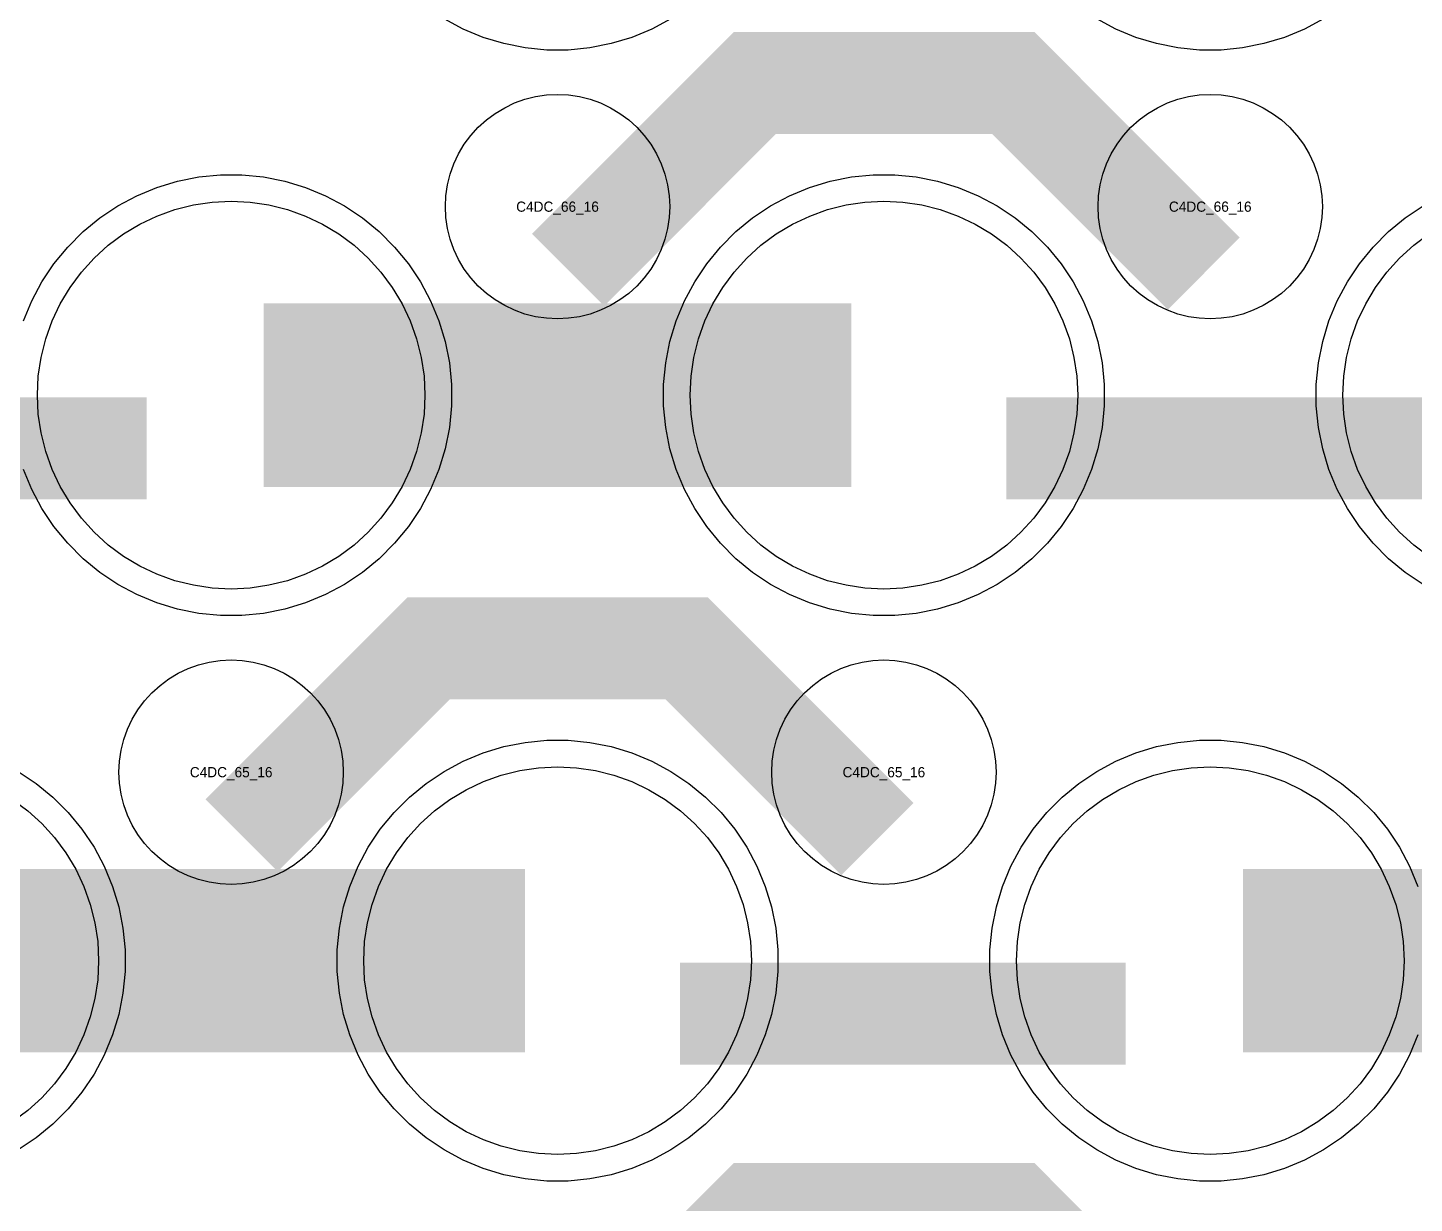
# Model space of a CAD drawing. Extents: x -11880 to 11880, y -14992 to 14992.
# Drawn here: x -6929.9 to -6590, y -5892.3 to -5604.3 of the extents above; entities that cross this region are included whole.
import ezdxf
from ezdxf.enums import TextEntityAlignment as Align

# ---------------------------------------------------------------- set-up
doc = ezdxf.new("R2010")
doc.units = 0
doc.header["$MEASUREMENT"] = 0
for name, color, linetype in [('GDS_775_DT_237', 138, 'CONTINUOUS'), ('RDL1_FS', 34, 'CONTINUOUS'), ('RDL_BS', 160, 'CONTINUOUS')]:
    doc.layers.add(name, color=color, linetype=linetype)

msp = doc.modelspace()

# ---------------------------------------------------------------- linework, layer by layer
at = {"layer": 'RDL1_FS'}
for points in [[(-6880, -5741.844), (-6884.657, -5741.615), (-6889.268, -5740.931), (-6893.791, -5739.799), (-6898.181, -5738.227), (-6902.395, -5736.235), (-6906.395, -5733.837), (-6910.14, -5731.059), (-6913.594, -5727.929), (-6916.724, -5724.475), (-6919.502, -5720.73), (-6921.9, -5716.73), (-6923.892, -5712.516), (-6925.464, -5708.126), (-6926.596, -5703.603), (-6927.28, -5698.992), (-6927.509, -5694.335), (-6927.28, -5689.678), (-6926.596, -5685.067), (-6925.464, -5680.544), (-6923.892, -5676.154), (-6921.9, -5671.94), (-6919.502, -5667.94), (-6916.724, -5664.195), (-6913.594, -5660.741), (-6910.14, -5657.611), (-6906.395, -5654.833), (-6902.395, -5652.435), (-6898.181, -5650.443), (-6893.791, -5648.871), (-6889.268, -5647.739), (-6884.657, -5647.055), (-6880, -5646.826), (-6875.343, -5647.055), (-6870.732, -5647.739), (-6866.209, -5648.871), (-6861.819, -5650.443), (-6857.605, -5652.435), (-6853.605, -5654.833), (-6849.86, -5657.611), (-6846.406, -5660.741), (-6843.276, -5664.195), (-6840.498, -5667.94), (-6838.1, -5671.94), (-6836.108, -5676.154), (-6834.536, -5680.544), (-6833.404, -5685.067), (-6832.72, -5689.678), (-6832.491, -5694.335), (-6832.72, -5698.992), (-6833.404, -5703.603), (-6834.536, -5708.126), (-6836.108, -5712.516), (-6838.1, -5716.73), (-6840.498, -5720.73), (-6843.276, -5724.475), (-6846.406, -5727.929), (-6849.86, -5731.059), (-6853.605, -5733.837), (-6857.605, -5736.235), (-6861.819, -5738.227), (-6866.209, -5739.799), (-6870.732, -5740.931), (-6875.343, -5741.615)], [(-6720, -5741.844), (-6724.657, -5741.615), (-6729.268, -5740.931), (-6733.791, -5739.799), (-6738.181, -5738.227), (-6742.395, -5736.235), (-6746.395, -5733.837), (-6750.14, -5731.059), (-6753.594, -5727.929), (-6756.724, -5724.475), (-6759.502, -5720.73), (-6761.9, -5716.73), (-6763.892, -5712.516), (-6765.464, -5708.126), (-6766.596, -5703.603), (-6767.28, -5698.992), (-6767.509, -5694.335), (-6767.28, -5689.678), (-6766.596, -5685.067), (-6765.464, -5680.544), (-6763.892, -5676.154), (-6761.9, -5671.94), (-6759.502, -5667.94), (-6756.724, -5664.195), (-6753.594, -5660.741), (-6750.14, -5657.611), (-6746.395, -5654.833), (-6742.395, -5652.435), (-6738.181, -5650.443), (-6733.791, -5648.871), (-6729.268, -5647.739), (-6724.657, -5647.055), (-6720, -5646.826), (-6715.343, -5647.055), (-6710.732, -5647.739), (-6706.209, -5648.871), (-6701.819, -5650.443), (-6697.605, -5652.435), (-6693.605, -5654.833), (-6689.86, -5657.611), (-6686.406, -5660.741), (-6683.276, -5664.195), (-6680.498, -5667.94), (-6678.1, -5671.94), (-6676.108, -5676.154), (-6674.536, -5680.544), (-6673.404, -5685.067), (-6672.72, -5689.678), (-6672.491, -5694.335), (-6672.72, -5698.992), (-6673.404, -5703.603), (-6674.536, -5708.126), (-6676.108, -5712.516), (-6678.1, -5716.73), (-6680.498, -5720.73), (-6683.276, -5724.475), (-6686.406, -5727.929), (-6689.86, -5731.059), (-6693.605, -5733.837), (-6697.605, -5736.235), (-6701.819, -5738.227), (-6706.209, -5739.799), (-6710.732, -5740.931), (-6715.343, -5741.615)], [(-6800, -5880.409), (-6804.657, -5880.18), (-6809.268, -5879.496), (-6813.791, -5878.364), (-6818.181, -5876.792), (-6822.395, -5874.8), (-6826.395, -5872.402), (-6830.14, -5869.624), (-6833.594, -5866.494), (-6836.724, -5863.04), (-6839.502, -5859.295), (-6841.9, -5855.295), (-6843.892, -5851.081), (-6845.464, -5846.691), (-6846.596, -5842.168), (-6847.28, -5837.557), (-6847.509, -5832.9), (-6847.28, -5828.243), (-6846.596, -5823.632), (-6845.464, -5819.109), (-6843.892, -5814.719), (-6841.9, -5810.505), (-6839.502, -5806.505), (-6836.724, -5802.76), (-6833.594, -5799.306), (-6830.14, -5796.176), (-6826.395, -5793.398), (-6822.395, -5791), (-6818.181, -5789.008), (-6813.791, -5787.436), (-6809.268, -5786.304), (-6804.657, -5785.62), (-6800, -5785.391), (-6795.343, -5785.62), (-6790.732, -5786.304), (-6786.209, -5787.436), (-6781.819, -5789.008), (-6777.605, -5791), (-6773.605, -5793.398), (-6769.86, -5796.176), (-6766.406, -5799.306), (-6763.276, -5802.76), (-6760.498, -5806.505), (-6758.1, -5810.505), (-6756.108, -5814.719), (-6754.536, -5819.109), (-6753.404, -5823.632), (-6752.72, -5828.243), (-6752.491, -5832.9), (-6752.72, -5837.557), (-6753.404, -5842.168), (-6754.536, -5846.691), (-6756.108, -5851.081), (-6758.1, -5855.295), (-6760.498, -5859.295), (-6763.276, -5863.04), (-6766.406, -5866.494), (-6769.86, -5869.624), (-6773.605, -5872.402), (-6777.605, -5874.8), (-6781.819, -5876.792), (-6786.209, -5878.364), (-6790.732, -5879.496), (-6795.343, -5880.18)], [(-6640, -5880.409), (-6644.657, -5880.18), (-6649.268, -5879.496), (-6653.791, -5878.364), (-6658.181, -5876.792), (-6662.395, -5874.8), (-6666.395, -5872.402), (-6670.14, -5869.624), (-6673.594, -5866.494), (-6676.724, -5863.04), (-6679.502, -5859.295), (-6681.9, -5855.295), (-6683.892, -5851.081), (-6685.464, -5846.691), (-6686.596, -5842.168), (-6687.28, -5837.557), (-6687.509, -5832.9), (-6687.28, -5828.243), (-6686.596, -5823.632), (-6685.464, -5819.109), (-6683.892, -5814.719), (-6681.9, -5810.505), (-6679.502, -5806.505), (-6676.724, -5802.76), (-6673.594, -5799.306), (-6670.14, -5796.176), (-6666.395, -5793.398), (-6662.395, -5791), (-6658.181, -5789.008), (-6653.791, -5787.436), (-6649.268, -5786.304), (-6644.657, -5785.62), (-6640, -5785.391), (-6635.343, -5785.62), (-6630.732, -5786.304), (-6626.209, -5787.436), (-6621.819, -5789.008), (-6617.605, -5791), (-6613.605, -5793.398), (-6609.86, -5796.176), (-6606.406, -5799.306), (-6603.276, -5802.76), (-6600.498, -5806.505), (-6598.1, -5810.505), (-6596.108, -5814.719), (-6594.536, -5819.109), (-6593.404, -5823.632), (-6592.72, -5828.243), (-6592.491, -5832.9), (-6592.72, -5837.557), (-6593.404, -5842.168), (-6594.536, -5846.691), (-6596.108, -5851.081), (-6598.1, -5855.295), (-6600.498, -5859.295), (-6603.276, -5863.04), (-6606.406, -5866.494), (-6609.86, -5869.624), (-6613.605, -5872.402), (-6617.605, -5874.8), (-6621.819, -5876.792), (-6626.209, -5878.364), (-6630.732, -5879.496), (-6635.343, -5880.18)]]:
    msp.add_lwpolyline(points, close=True, dxfattribs=at)
for points in [[(-6586.395, -5733.837), (-6590.14, -5731.059), (-6593.594, -5727.929), (-6596.724, -5724.475), (-6599.502, -5720.73), (-6601.9, -5716.73), (-6603.892, -5712.516), (-6605.464, -5708.126), (-6606.596, -5703.603), (-6607.28, -5698.992), (-6607.509, -5694.335), (-6607.28, -5689.678), (-6606.596, -5685.067), (-6605.464, -5680.544), (-6603.892, -5676.154), (-6601.9, -5671.94), (-6599.502, -5667.94), (-6596.724, -5664.195), (-6593.594, -5660.741), (-6590.14, -5657.611), (-6586.395, -5654.833)], [(-6933.605, -5793.398), (-6929.86, -5796.176), (-6926.406, -5799.306), (-6923.276, -5802.76), (-6920.498, -5806.505), (-6918.1, -5810.505), (-6916.108, -5814.719), (-6914.536, -5819.109), (-6913.404, -5823.632), (-6912.72, -5828.243), (-6912.491, -5832.9), (-6912.72, -5837.557), (-6913.404, -5842.168), (-6914.536, -5846.691), (-6916.108, -5851.081), (-6918.1, -5855.295), (-6920.498, -5859.295), (-6923.276, -5863.04), (-6926.406, -5866.494), (-6929.86, -5869.624), (-6933.605, -5872.402)]]:
    msp.add_lwpolyline(points, dxfattribs=at)
for points in [[(-6871.998, -5694.335, 45, 45, 0), (-6799.998, -5694.335, 45, 45, 0)], [(-6799.998, -5694.335, 45, 45, 0), (-6727.998, -5694.335, 45, 45, 0)], [(-6951.998, -5832.9, 45, 45, 0), (-6879.998, -5832.9, 45, 45, 0)], [(-6879.998, -5832.9, 45, 45, 0), (-6807.998, -5832.9, 45, 45, 0)], [(-6631.998, -5832.9, 45, 45, 0), (-6559.998, -5832.9, 45, 45, 0)]]:
    msp.add_lwpolyline(points, format="xyseb", dxfattribs=at)
at = {"layer": 'RDL_BS', "color": 240, "true_color": 0xed1f24}
for points in [[(-6772.223, -5602.153), (-6776.885, -5604.645), (-6781.795, -5606.676), (-6786.835, -5608.207), (-6792.062, -5609.253), (-6797.356, -5609.77), (-6802.644, -5609.77), (-6807.938, -5609.253), (-6813.165, -5608.207), (-6818.205, -5606.676), (-6823.115, -5604.645), (-6827.777, -5602.153)], [(-6612.223, -5602.153), (-6616.885, -5604.645), (-6621.795, -5606.676), (-6626.835, -5608.207), (-6632.062, -5609.253), (-6637.356, -5609.77), (-6642.644, -5609.77), (-6647.938, -5609.253), (-6653.165, -5608.207), (-6658.205, -5606.676), (-6663.115, -5604.645), (-6667.777, -5602.153)]]:
    msp.add_lwpolyline(points, dxfattribs=at)
at = {"layer": 'RDL_BS'}
for points in [[(-6797.438, -5663.649, 25, 25, 0), (-6751.623, -5617.834, 25, 25, 0), (-6718.07, -5617.834, 25, 25, 0)], [(-6641.599, -5664.548, 25, 25, 0), (-6688.313, -5617.834, 25, 25, 0), (-6718.071, -5617.834, 25, 25, 0)], [(-7009.984, -5707.348, 25, 25, 0), (-6900.719, -5707.348, 25, 25, 0)], [(-6689.984, -5707.348, 25, 25, 0), (-6580.719, -5707.348, 25, 25, 0)], [(-6877.438, -5802.214, 25, 25, 0), (-6831.623, -5756.399, 25, 25, 0), (-6798.07, -5756.399, 25, 25, 0)], [(-6721.599, -5803.113, 25, 25, 0), (-6768.313, -5756.399, 25, 25, 0), (-6798.071, -5756.399, 25, 25, 0)], [(-6769.984, -5845.913, 25, 25, 0), (-6660.719, -5845.913, 25, 25, 0)], [(-6797.438, -5940.779, 25, 25, 0), (-6751.623, -5894.964, 25, 25, 0), (-6718.07, -5894.964, 25, 25, 0)], [(-6641.599, -5941.678, 25, 25, 0), (-6688.313, -5894.964, 25, 25, 0), (-6718.071, -5894.964, 25, 25, 0)]]:
    msp.add_lwpolyline(points, format="xyseb", dxfattribs=at)
for points in [[(-6800, -5675.641), (-6802.693, -5675.509), (-6805.365, -5675.113), (-6807.984, -5674.456), (-6810.519, -5673.549), (-6812.956, -5672.397), (-6815.28, -5671.004), (-6817.443, -5669.401), (-6819.442, -5667.589), (-6821.254, -5665.59), (-6822.857, -5663.427), (-6824.25, -5661.103), (-6825.402, -5658.666), (-6826.309, -5656.131), (-6826.966, -5653.512), (-6827.362, -5650.84), (-6827.494, -5648.147), (-6827.362, -5645.454), (-6826.966, -5642.782), (-6826.309, -5640.163), (-6825.402, -5637.628), (-6824.25, -5635.191), (-6822.857, -5632.867), (-6821.254, -5630.704), (-6819.442, -5628.705), (-6817.443, -5626.893), (-6815.28, -5625.29), (-6812.956, -5623.897), (-6810.519, -5622.745), (-6807.984, -5621.838), (-6805.365, -5621.181), (-6802.693, -5620.785), (-6800, -5620.653), (-6797.307, -5620.785), (-6794.635, -5621.181), (-6792.016, -5621.838), (-6789.481, -5622.745), (-6787.044, -5623.897), (-6784.72, -5625.29), (-6782.557, -5626.893), (-6780.558, -5628.705), (-6778.746, -5630.704), (-6777.143, -5632.867), (-6775.75, -5635.191), (-6774.598, -5637.628), (-6773.691, -5640.163), (-6773.034, -5642.782), (-6772.638, -5645.454), (-6772.506, -5648.147), (-6772.638, -5650.84), (-6773.034, -5653.512), (-6773.691, -5656.131), (-6774.598, -5658.666), (-6775.75, -5661.103), (-6777.143, -5663.427), (-6778.746, -5665.59), (-6780.558, -5667.589), (-6782.557, -5669.401), (-6784.72, -5671.004), (-6787.044, -5672.397), (-6789.481, -5673.549), (-6792.016, -5674.456), (-6794.635, -5675.113), (-6797.307, -5675.509)], [(-6640, -5675.641), (-6642.693, -5675.509), (-6645.365, -5675.113), (-6647.984, -5674.456), (-6650.519, -5673.549), (-6652.956, -5672.397), (-6655.28, -5671.004), (-6657.443, -5669.401), (-6659.442, -5667.589), (-6661.254, -5665.59), (-6662.857, -5663.427), (-6664.25, -5661.103), (-6665.402, -5658.666), (-6666.309, -5656.131), (-6666.966, -5653.512), (-6667.362, -5650.84), (-6667.494, -5648.147), (-6667.362, -5645.454), (-6666.966, -5642.782), (-6666.309, -5640.163), (-6665.402, -5637.628), (-6664.25, -5635.191), (-6662.857, -5632.867), (-6661.254, -5630.704), (-6659.442, -5628.705), (-6657.443, -5626.893), (-6655.28, -5625.29), (-6652.956, -5623.897), (-6650.519, -5622.745), (-6647.984, -5621.838), (-6645.365, -5621.181), (-6642.693, -5620.785), (-6640, -5620.653), (-6637.307, -5620.785), (-6634.635, -5621.181), (-6632.016, -5621.838), (-6629.481, -5622.745), (-6627.044, -5623.897), (-6624.72, -5625.29), (-6622.557, -5626.893), (-6620.558, -5628.705), (-6618.746, -5630.704), (-6617.143, -5632.867), (-6615.75, -5635.191), (-6614.598, -5637.628), (-6613.691, -5640.163), (-6613.034, -5642.782), (-6612.638, -5645.454), (-6612.506, -5648.147), (-6612.638, -5650.84), (-6613.034, -5653.512), (-6613.691, -5656.131), (-6614.598, -5658.666), (-6615.75, -5661.103), (-6617.143, -5663.427), (-6618.746, -5665.59), (-6620.558, -5667.589), (-6622.557, -5669.401), (-6624.72, -5671.004), (-6627.044, -5672.397), (-6629.481, -5673.549), (-6632.016, -5674.456), (-6634.635, -5675.113), (-6637.307, -5675.509)], [(-6722.644, -5748.335), (-6727.938, -5747.818), (-6733.165, -5746.772), (-6738.205, -5745.241), (-6743.115, -5743.21), (-6747.777, -5740.718), (-6752.191, -5737.771), (-6756.292, -5734.409), (-6760.074, -5730.627), (-6763.436, -5726.526), (-6766.383, -5722.112), (-6768.875, -5717.45), (-6770.906, -5712.54), (-6772.437, -5707.5), (-6773.483, -5702.273), (-6774, -5696.979), (-6774, -5691.691), (-6773.483, -5686.397), (-6772.437, -5681.17), (-6770.906, -5676.13), (-6768.875, -5671.22), (-6766.383, -5666.558), (-6763.436, -5662.144), (-6760.074, -5658.043), (-6756.292, -5654.261), (-6752.191, -5650.899), (-6747.777, -5647.952), (-6743.115, -5645.46), (-6738.205, -5643.429), (-6733.165, -5641.898), (-6727.938, -5640.852), (-6722.644, -5640.335), (-6717.356, -5640.335), (-6712.062, -5640.852), (-6706.835, -5641.898), (-6701.795, -5643.429), (-6696.885, -5645.46), (-6692.223, -5647.952), (-6687.809, -5650.899), (-6683.708, -5654.261), (-6679.926, -5658.043), (-6676.564, -5662.144), (-6673.617, -5666.558), (-6671.125, -5671.22), (-6669.094, -5676.13), (-6667.563, -5681.17), (-6666.517, -5686.397), (-6666, -5691.691), (-6666, -5696.979), (-6666.517, -5702.273), (-6667.563, -5707.5), (-6669.094, -5712.54), (-6671.125, -5717.45), (-6673.617, -5722.112), (-6676.564, -5726.526), (-6679.926, -5730.627), (-6683.708, -5734.409), (-6687.809, -5737.771), (-6692.223, -5740.718), (-6696.885, -5743.21), (-6701.795, -5745.241), (-6706.835, -5746.772), (-6712.062, -5747.818), (-6717.356, -5748.335)], [(-6880, -5814.206), (-6882.693, -5814.074), (-6885.365, -5813.678), (-6887.984, -5813.021), (-6890.519, -5812.114), (-6892.956, -5810.962), (-6895.28, -5809.569), (-6897.443, -5807.966), (-6899.442, -5806.154), (-6901.254, -5804.155), (-6902.857, -5801.992), (-6904.25, -5799.668), (-6905.402, -5797.231), (-6906.309, -5794.696), (-6906.966, -5792.077), (-6907.362, -5789.405), (-6907.494, -5786.712), (-6907.362, -5784.019), (-6906.966, -5781.347), (-6906.309, -5778.728), (-6905.402, -5776.193), (-6904.25, -5773.756), (-6902.857, -5771.432), (-6901.254, -5769.269), (-6899.442, -5767.27), (-6897.443, -5765.458), (-6895.28, -5763.855), (-6892.956, -5762.462), (-6890.519, -5761.31), (-6887.984, -5760.403), (-6885.365, -5759.746), (-6882.693, -5759.35), (-6880, -5759.218), (-6877.307, -5759.35), (-6874.635, -5759.746), (-6872.016, -5760.403), (-6869.481, -5761.31), (-6867.044, -5762.462), (-6864.72, -5763.855), (-6862.557, -5765.458), (-6860.558, -5767.27), (-6858.746, -5769.269), (-6857.143, -5771.432), (-6855.75, -5773.756), (-6854.598, -5776.193), (-6853.691, -5778.728), (-6853.034, -5781.347), (-6852.638, -5784.019), (-6852.506, -5786.712), (-6852.638, -5789.405), (-6853.034, -5792.077), (-6853.691, -5794.696), (-6854.598, -5797.231), (-6855.75, -5799.668), (-6857.143, -5801.992), (-6858.746, -5804.155), (-6860.558, -5806.154), (-6862.557, -5807.966), (-6864.72, -5809.569), (-6867.044, -5810.962), (-6869.481, -5812.114), (-6872.016, -5813.021), (-6874.635, -5813.678), (-6877.307, -5814.074)], [(-6720, -5814.206), (-6722.693, -5814.074), (-6725.365, -5813.678), (-6727.984, -5813.021), (-6730.519, -5812.114), (-6732.956, -5810.962), (-6735.28, -5809.569), (-6737.443, -5807.966), (-6739.442, -5806.154), (-6741.254, -5804.155), (-6742.857, -5801.992), (-6744.25, -5799.668), (-6745.402, -5797.231), (-6746.309, -5794.696), (-6746.966, -5792.077), (-6747.362, -5789.405), (-6747.494, -5786.712), (-6747.362, -5784.019), (-6746.966, -5781.347), (-6746.309, -5778.728), (-6745.402, -5776.193), (-6744.25, -5773.756), (-6742.857, -5771.432), (-6741.254, -5769.269), (-6739.442, -5767.27), (-6737.443, -5765.458), (-6735.28, -5763.855), (-6732.956, -5762.462), (-6730.519, -5761.31), (-6727.984, -5760.403), (-6725.365, -5759.746), (-6722.693, -5759.35), (-6720, -5759.218), (-6717.307, -5759.35), (-6714.635, -5759.746), (-6712.016, -5760.403), (-6709.481, -5761.31), (-6707.044, -5762.462), (-6704.72, -5763.855), (-6702.557, -5765.458), (-6700.558, -5767.27), (-6698.746, -5769.269), (-6697.143, -5771.432), (-6695.75, -5773.756), (-6694.598, -5776.193), (-6693.691, -5778.728), (-6693.034, -5781.347), (-6692.638, -5784.019), (-6692.506, -5786.712), (-6692.638, -5789.405), (-6693.034, -5792.077), (-6693.691, -5794.696), (-6694.598, -5797.231), (-6695.75, -5799.668), (-6697.143, -5801.992), (-6698.746, -5804.155), (-6700.558, -5806.154), (-6702.557, -5807.966), (-6704.72, -5809.569), (-6707.044, -5810.962), (-6709.481, -5812.114), (-6712.016, -5813.021), (-6714.635, -5813.678), (-6717.307, -5814.074)], [(-6802.644, -5886.9), (-6807.938, -5886.383), (-6813.165, -5885.337), (-6818.205, -5883.806), (-6823.115, -5881.775), (-6827.777, -5879.283), (-6832.191, -5876.336), (-6836.292, -5872.974), (-6840.074, -5869.192), (-6843.436, -5865.091), (-6846.383, -5860.677), (-6848.875, -5856.015), (-6850.906, -5851.105), (-6852.437, -5846.065), (-6853.483, -5840.838), (-6854, -5835.544), (-6854, -5830.256), (-6853.483, -5824.962), (-6852.437, -5819.735), (-6850.906, -5814.695), (-6848.875, -5809.785), (-6846.383, -5805.123), (-6843.436, -5800.709), (-6840.074, -5796.608), (-6836.292, -5792.826), (-6832.191, -5789.464), (-6827.777, -5786.517), (-6823.115, -5784.025), (-6818.205, -5781.994), (-6813.165, -5780.463), (-6807.938, -5779.417), (-6802.644, -5778.9), (-6797.356, -5778.9), (-6792.062, -5779.417), (-6786.835, -5780.463), (-6781.795, -5781.994), (-6776.885, -5784.025), (-6772.223, -5786.517), (-6767.809, -5789.464), (-6763.708, -5792.826), (-6759.926, -5796.608), (-6756.564, -5800.709), (-6753.617, -5805.123), (-6751.125, -5809.785), (-6749.094, -5814.695), (-6747.563, -5819.735), (-6746.517, -5824.962), (-6746, -5830.256), (-6746, -5835.544), (-6746.517, -5840.838), (-6747.563, -5846.065), (-6749.094, -5851.105), (-6751.125, -5856.015), (-6753.617, -5860.677), (-6756.564, -5865.091), (-6759.926, -5869.192), (-6763.708, -5872.974), (-6767.809, -5876.336), (-6772.223, -5879.283), (-6776.885, -5881.775), (-6781.795, -5883.806), (-6786.835, -5885.337), (-6792.062, -5886.383), (-6797.356, -5886.9)]]:
    msp.add_lwpolyline(points, close=True, dxfattribs=at)
for points in [[(-6930.906, -5676.13), (-6928.875, -5671.22), (-6926.383, -5666.558), (-6923.436, -5662.144), (-6920.074, -5658.043), (-6916.292, -5654.261), (-6912.191, -5650.899), (-6907.777, -5647.952), (-6903.115, -5645.46), (-6898.205, -5643.429), (-6893.165, -5641.898), (-6887.938, -5640.852), (-6882.644, -5640.335), (-6877.356, -5640.335), (-6872.062, -5640.852), (-6866.835, -5641.898), (-6861.795, -5643.429), (-6856.885, -5645.46), (-6852.223, -5647.952), (-6847.809, -5650.899), (-6843.708, -5654.261), (-6839.926, -5658.043), (-6836.564, -5662.144), (-6833.617, -5666.558), (-6831.125, -5671.22), (-6829.094, -5676.13), (-6827.563, -5681.17), (-6826.517, -5686.397), (-6826, -5691.691), (-6826, -5696.979), (-6826.517, -5702.273), (-6827.563, -5707.5), (-6829.094, -5712.54), (-6831.125, -5717.45), (-6833.617, -5722.112), (-6836.564, -5726.526), (-6839.926, -5730.627), (-6843.708, -5734.409), (-6847.809, -5737.771), (-6852.223, -5740.718), (-6856.885, -5743.21), (-6861.795, -5745.241), (-6866.835, -5746.772), (-6872.062, -5747.818), (-6877.356, -5748.335), (-6882.644, -5748.335), (-6887.938, -5747.818), (-6893.165, -5746.772), (-6898.205, -5745.241), (-6903.115, -5743.21), (-6907.777, -5740.718), (-6912.191, -5737.771), (-6916.292, -5734.409), (-6920.074, -5730.627), (-6923.436, -5726.526), (-6926.383, -5722.112), (-6928.875, -5717.45), (-6930.906, -5712.54)], [(-6587.777, -5740.718), (-6592.191, -5737.771), (-6596.292, -5734.409), (-6600.074, -5730.627), (-6603.436, -5726.526), (-6606.383, -5722.112), (-6608.875, -5717.45), (-6610.906, -5712.54), (-6612.437, -5707.5), (-6613.483, -5702.273), (-6614, -5696.979), (-6614, -5691.691), (-6613.483, -5686.397), (-6612.437, -5681.17), (-6610.906, -5676.13), (-6608.875, -5671.22), (-6606.383, -5666.558), (-6603.436, -5662.144), (-6600.074, -5658.043), (-6596.292, -5654.261), (-6592.191, -5650.899), (-6587.777, -5647.952)], [(-6589.094, -5851.105), (-6591.125, -5856.015), (-6593.617, -5860.677), (-6596.564, -5865.091), (-6599.926, -5869.192), (-6603.708, -5872.974), (-6607.809, -5876.336), (-6612.223, -5879.283), (-6616.885, -5881.775), (-6621.795, -5883.806), (-6626.835, -5885.337), (-6632.062, -5886.383), (-6637.356, -5886.9), (-6642.644, -5886.9), (-6647.938, -5886.383), (-6653.165, -5885.337), (-6658.205, -5883.806), (-6663.115, -5881.775), (-6667.777, -5879.283), (-6672.191, -5876.336), (-6676.292, -5872.974), (-6680.074, -5869.192), (-6683.436, -5865.091), (-6686.383, -5860.677), (-6688.875, -5856.015), (-6690.906, -5851.105), (-6692.437, -5846.065), (-6693.483, -5840.838), (-6694, -5835.544), (-6694, -5830.256), (-6693.483, -5824.962), (-6692.437, -5819.735), (-6690.906, -5814.695), (-6688.875, -5809.785), (-6686.383, -5805.123), (-6683.436, -5800.709), (-6680.074, -5796.608), (-6676.292, -5792.826), (-6672.191, -5789.464), (-6667.777, -5786.517), (-6663.115, -5784.025), (-6658.205, -5781.994), (-6653.165, -5780.463), (-6647.938, -5779.417), (-6642.644, -5778.9), (-6637.356, -5778.9), (-6632.062, -5779.417), (-6626.835, -5780.463), (-6621.795, -5781.994), (-6616.885, -5784.025), (-6612.223, -5786.517), (-6607.809, -5789.464), (-6603.708, -5792.826), (-6599.926, -5796.608), (-6596.564, -5800.709), (-6593.617, -5805.123), (-6591.125, -5809.785), (-6589.094, -5814.695)], [(-6932.223, -5786.517), (-6927.809, -5789.464), (-6923.708, -5792.826), (-6919.926, -5796.608), (-6916.564, -5800.709), (-6913.617, -5805.123), (-6911.125, -5809.785), (-6909.094, -5814.695), (-6907.563, -5819.735), (-6906.517, -5824.962), (-6906, -5830.256), (-6906, -5835.544), (-6906.517, -5840.838), (-6907.563, -5846.065), (-6909.094, -5851.105), (-6911.125, -5856.015), (-6913.617, -5860.677), (-6916.564, -5865.091), (-6919.926, -5869.192), (-6923.708, -5872.974), (-6927.809, -5876.336), (-6932.223, -5879.283)]]:
    msp.add_lwpolyline(points, dxfattribs=at)

# ---------------------------------------------------------------- texts
at = {"layer": 'GDS_775_DT_237'}
for s, p in [('C4DC_66_16', (-6800, -5648.147)), ('C4DC_66_16', (-6800, -5648.147)), ('C4DC_66_16', (-6640, -5648.147)), ('C4DC_66_16', (-6640, -5648.147)), ('C4DC_65_16', (-6880, -5786.712)), ('C4DC_65_16', (-6880, -5786.712)), ('C4DC_65_16', (-6720, -5786.712)), ('C4DC_65_16', (-6720, -5786.712))]:
    msp.add_text(s, height=2.5, dxfattribs=at).set_placement(p, align=Align.MIDDLE_CENTER)

doc.saveas('drawing.dxf')
